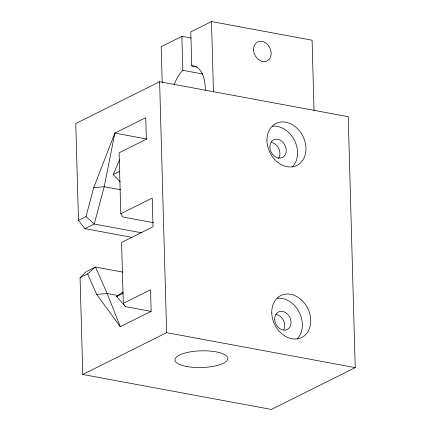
<?xml version="1.0" encoding="UTF-8"?>
<svg xmlns="http://www.w3.org/2000/svg" width="431" height="431" viewBox="0 0 431 431"><rect width="100%" height="100%" fill="white"/><g stroke="black" fill="none" stroke-linecap="round" stroke-linejoin="round"><path stroke-width="0.65" d="M131.951 237.368L84.961 228.656L78.474 220.322L86.006 216.561L93.721 187.657L114.867 133.104L145.743 117.701L146.341 139.208L119.096 152.806L120.799 213.744L122.889 217.003L153.334 222.649M120.184 181.823L113.208 174.582L119.592 159.766M78.474 220.322L75.77 123.53L159.61 81.701L348.221 116.682L355.23 367.627L271.39 409.45L82.779 374.469L80.08 277.677L86.162 271.675L95.45 267.042L122.582 272.074M80.08 277.677L87.612 273.917L95.45 267.042L107.184 293.511L120.276 326.687L151.146 311.284L150.548 289.772L123.298 303.37L125.394 306.624L151.206 311.414M125.394 306.624L116.607 296.469L122.986 291.943M191.154 38.036L181.887 36.317L161.183 46.645L162.196 82.854M314.043 110.546L312.082 40.207L211.492 21.55L190.788 31.878L191.736 65.862A30.994 16.529 -79.5 0 1 205.275 90.488M113.208 174.582L119.791 171.296M84.961 228.656L94.249 224.023L141.896 232.859M120.799 213.744L152.235 198.061L153.037 226.738L121.596 242.427L123.298 303.37M116.607 296.469L123.196 293.182M82.779 374.469L166.619 332.646L355.23 367.627M93.721 187.657L104.205 186.736L120.745 189.802M87.612 273.917L96.706 294.432L107.184 293.511L118.433 295.596M191.736 65.862L197.026 66.843M174.162 84.756A30.994 16.529 -79.5 0 1 182.836 70.301L202.689 73.981M146.632 138.992L114.867 133.104L104.205 186.736L94.249 224.023L86.006 216.561M96.706 294.432L120.276 326.687M211.492 21.55L213.458 91.959M181.887 36.317L182.836 70.301M159.61 81.701L166.619 332.646M276.325 314.528A9.827 7.71 63.5 0 1 283.792 329.823M277.23 298.311A23.43 18.388 63.5 0 1 299.443 312.728A23.43 18.388 63.5 0 1 297.094 338.987M271.519 142.456A9.827 7.71 63.5 0 1 278.997 149.013A9.827 7.71 63.5 0 1 278.421 158.651M272.424 126.235A23.43 18.388 63.5 0 1 294.637 140.657A23.43 18.388 63.5 0 1 292.288 166.91M274.703 319.199A9.827 7.71 63.5 0 0 287.186 329.543A9.827 7.71 63.5 0 0 286.734 313.402A9.827 7.71 63.5 0 0 274.703 319.199M271.767 312.917A23.43 18.388 63.5 0 0 301.538 337.586A23.43 18.388 63.5 0 0 300.466 299.087A23.43 18.388 63.5 0 0 271.767 312.917M266.961 140.84A23.43 18.388 63.5 0 0 296.733 165.515A23.43 18.388 63.5 0 0 295.661 127.016A23.43 18.388 63.5 0 0 266.961 140.84M269.892 147.122A9.827 7.71 63.5 0 0 282.38 157.471A9.827 7.71 63.5 0 0 281.928 141.325A9.827 7.71 63.5 0 0 269.892 147.122M186.736 366.495A26.458 8.351 -1.6 0 0 227.8 359.05A26.458 8.351 -1.6 0 0 189.688 351.982A26.458 8.351 -1.6 0 0 186.736 366.495M253.557 49.824A10.581 8.308 63.5 0 0 267.005 60.965A10.581 8.308 63.5 0 0 266.52 43.579A10.581 8.308 63.5 0 0 253.557 49.824"/></g></svg>
